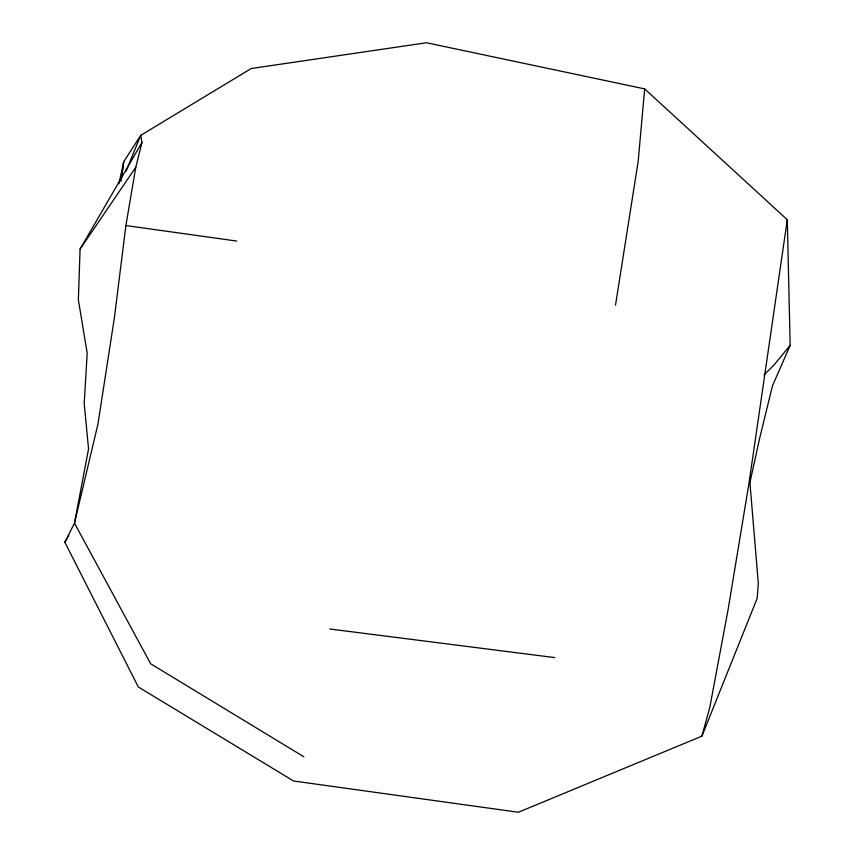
<?xml version="1.0" encoding="UTF-8"?>
<svg xmlns="http://www.w3.org/2000/svg" width="855" height="855" viewBox="0 0 855 855"><rect width="100%" height="100%" fill="white"/><g stroke="black" fill="none" stroke-linecap="round" stroke-linejoin="round"><path stroke-width="1.28" d="M750.027 482.145L759.422 439.256L772.45 385.904L790.159 345.399L787.295 219.756L644.67 88.888L426.485 42.75L251.22 68.518L140.712 135.368L141.973 142.422L80.081 249.094L78.361 299.806L87.199 353.222L84.207 403.496L88.557 448.939L74.471 523.142L64.841 542.262L138.318 686.982L293.596 781L518.397 812.25L701.912 736.155L757.177 598.35L758.31 583.334L749.493 477.539M644.67 88.888L638.183 161.296L615.514 305.16M141.973 142.422L135.795 167.249L125.899 225.549L114.346 318.081L97.887 424.369L74.471 523.142L150.662 663.769L303.835 756.771M121.41 178.93L123.697 161.777L140.712 135.368L126.102 171.096M120.886 181.399L123.697 161.777L118.931 183.804M787.295 219.756L748.83 484.283L728.107 609.487L709.853 707.181L701.912 736.155M64.841 542.262L68.806 535.39M80.081 249.094L135.795 167.249M790.159 345.399L774.042 364.925L763.953 374.992M329.763 628.991L554.724 657.591M125.899 225.549L236.728 241.067"/></g></svg>
